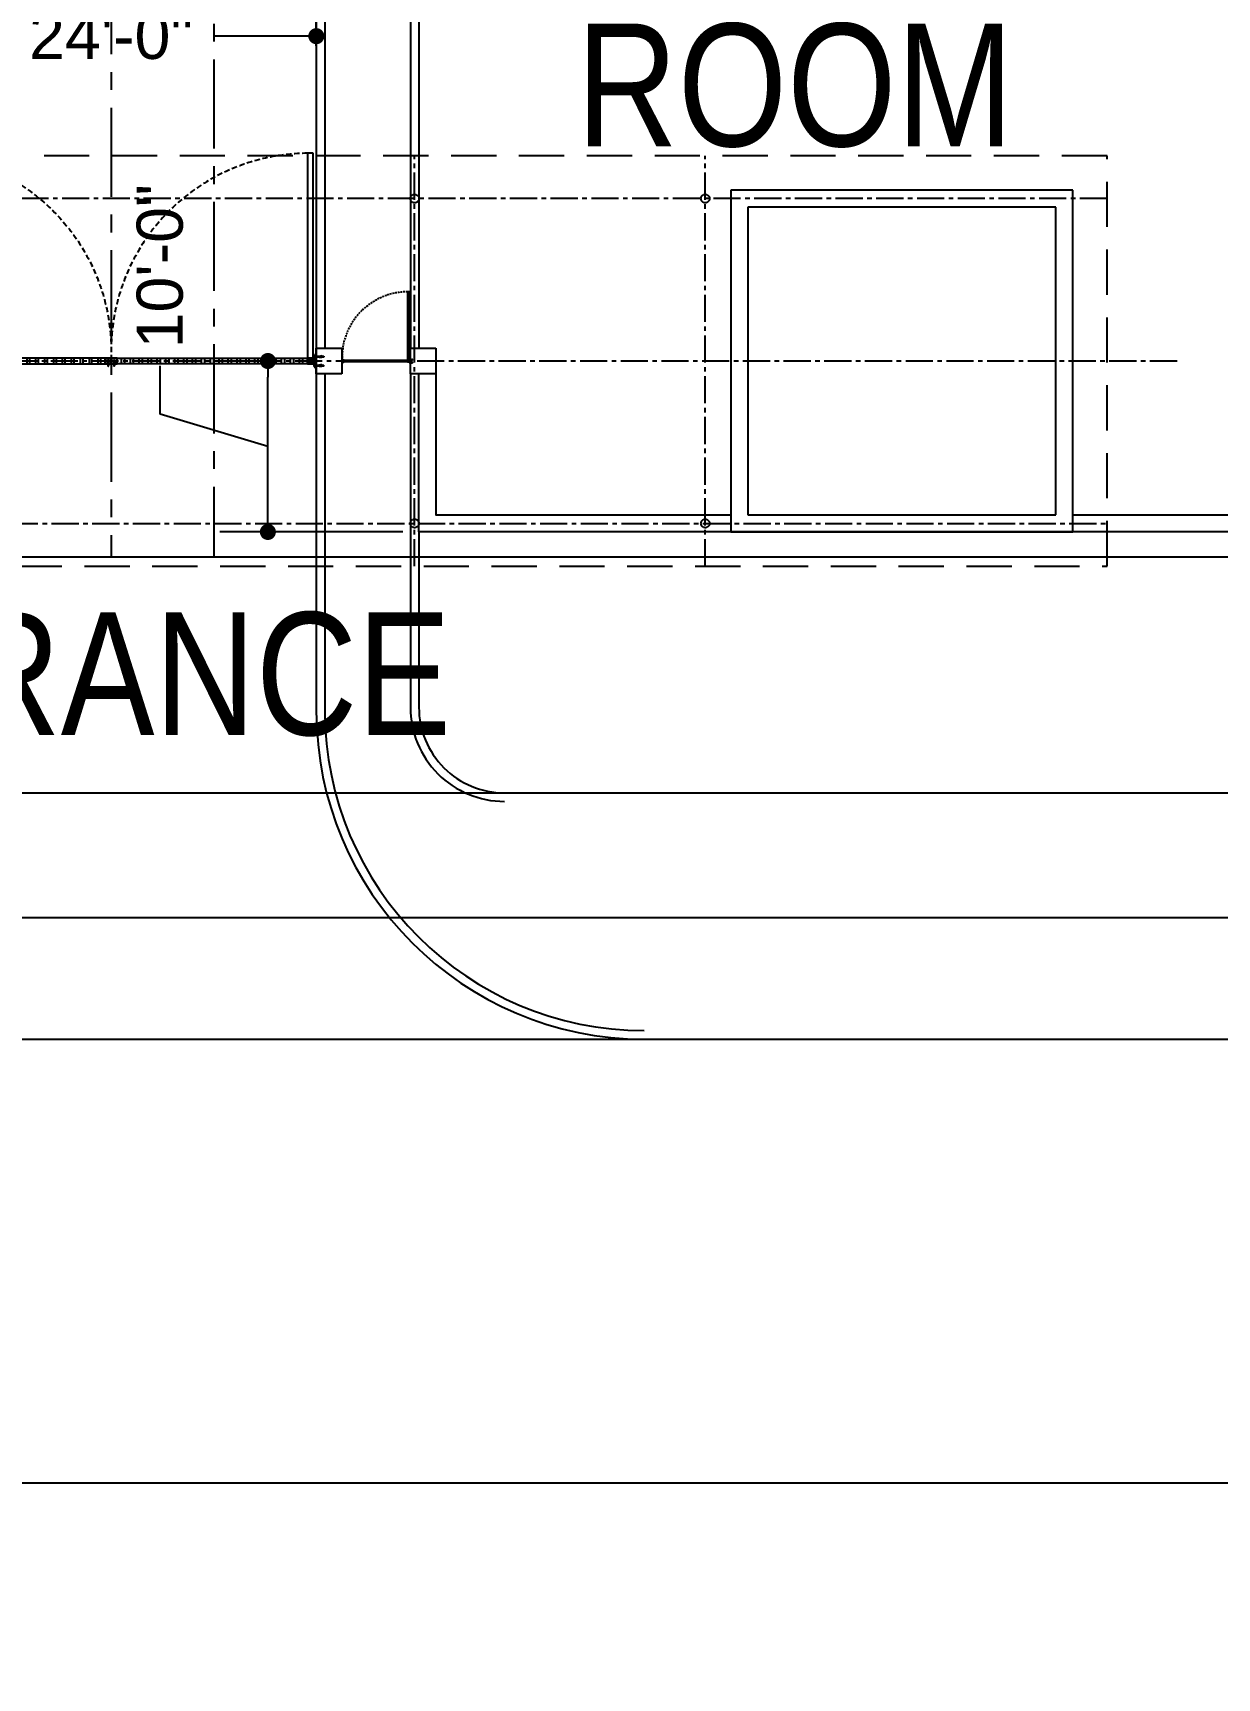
# Model space of a CAD drawing. Header units: inches. Extents: x -48022 to 80112, y -8164 to 5118.
# Drawn here: x 66264 to 67095, y -2683 to -1528 of the extents above; entities that cross this region are included whole.
import ezdxf

# ---------------------------------------------------------------- set-up
doc = ezdxf.new("R2010")
doc.units = ezdxf.units.IN
doc.header["$LTSCALE"] = 10
doc.header["$PDMODE"] = 32
for name, pattern in [('Amconstr', [9999, 9999, 0]), ('CENTER', [2, 1.25, -0.25, 0.25, -0.25]), ('CENTER2', [28.575, 19.05, -3.175, 3.175, -3.175]), ('HIDDEN', [9.525, 6.35, -3.175]), ('HIDDEN2', [0.1875, 0.125, -0.0625])]:
    doc.linetypes.add(name, pattern=pattern)
for name, color, linetype in [('03--GRID', 8, 'CENTER2'), ('1_DIM', 1, 'Continuous'), ('1_TEXT', 3, 'Continuous'), ('CKS_PROPERTY LINE', 5, 'Continuous'), ('F--BLOCKWALL-3', 4, 'Continuous'), ('MS GATE', 1, 'Continuous'), ('PLOT LINE', 3, 'Continuous'), ('ROAD CL', 251, 'CENTER'), ('roads & footpath', 161, 'Continuous')]:
    doc.layers.add(name, color=color, linetype=linetype)
doc.layers.add('07--DIM-3', color=3, linetype='Continuous', lineweight=35)
doc.styles.add('ARC_IMP 001 1_1', font='ARIALN.TTF', dxfattribs={"height": 0.078125})
doc.styles.get("Standard").update_dxf_attribs({"font": 'sanss___.ttf'})
doc.styles.add('TIME NEW', font='times.ttf')
doc.dimstyles.new('Copy of Dim 1-32', dxfattribs={"dimtxt": 120, "dimasz": 96, "dimexe": 96, "dimexo": 96, "dimgap": 24, "dimtad": 1, "dimdec": 0, "dimzin": 3, "dimdsep": 46, "dimlunit": 4, "dimtxsty": 'TIME NEW', "dimblk": 'ARCHTICK', "dimcen": 24, "dimdle": 96, "dimclrd": 1, "dimclre": 1, "dimclrt": 3, "dimadec": 0, "dimazin": 0, "dimtfac": 1, "dimtdec": 0, "dimtofl": 0, "dimtmove": 0, "dimatfit": 3, "dimfxl": 0, "dimtolj": 1, "dimtzin": 0, "dimarcsym": 0})
doc.dimstyles.new('STANDARD_WS', dxfattribs={"dimscale": 180, "dimtxt": 0.18, "dimasz": 0.0625, "dimexe": 0.1875, "dimexo": 0.0625, "dimgap": 0.09375, "dimtad": 0, "dimdec": 0, "dimzin": 3, "dimdsep": 46, "dimlunit": 4, "dimtxsty": 'Standard', "dimblk": 'DOT', "dimcen": 0.09375, "dimadec": 3, "dimazin": 0, "dimtfac": 1, "dimtdec": 0, "dimtofl": 0, "dimtmove": 1, "dimatfit": 3, "dimldrblk": 'CLOSED', "dimfxl": 0, "dimfrac": 2, "dimtolj": 1, "dimtzin": 3, "dimarcsym": 0})

# ---------------------------------------------------------------- blocks, each defined once
blk = doc.blocks.new('A$C20319cff')
at = {"layer": 'MS GATE'}
for p, q in [((5.2, 145.6), (6.2, 145.6)), ((147.1, 149.1), (147.2, 149)), ((147.2, 149), (147.1, 148.8))]:
    blk.add_line(p, q, dxfattribs=at)
for points in [[(6.2, 140.9), (6.2, 150.2), (5.2, 150.2), (5.2, 140.9)], [(6.2, 144), (6.2, 147.1), (11.4, 147.1), (11.4, 144)], [(7.3, 147.6), (7.3, 143.5), (11.4, 143.5), (11.4, 147.6)], [(148.9, 143.5), (7.3, 143.5), (7.3, 147.6), (148.9, 147.6)], [(7.3, 0), (11.4, 0), (11.4, 144), (7.3, 144)], [(8.5, 145.6), (8.5, 145.5), (8.4, 145.5), (8.4, 145.5), (8.4, 145.6), (8.4, 145.6), (8.4, 145.6), (8.5, 145.6)], [(8.5, 145.6), (8.5, 145.5), (8.4, 145.5), (8.4, 145.5), (8.4, 145.6), (8.4, 145.6), (8.4, 145.6), (8.5, 145.6)], [(8.7, 146.1), (8.7, 146), (8.6, 146), (8.6, 146), (8.5, 146.1), (8.6, 146.2), (8.6, 146.2), (8.7, 146.2)], [(8.7, 146.1), (8.7, 146.1), (8.6, 146), (8.6, 146.1), (8.5, 146.1), (8.6, 146.1), (8.6, 146.2), (8.7, 146.1)], [(8.7, 145), (8.7, 145), (8.6, 145), (8.6, 145), (8.5, 145), (8.6, 145.1), (8.6, 145.1), (8.7, 145.1)], [(8.7, 145), (8.7, 145), (8.6, 145), (8.6, 145), (8.5, 145), (8.6, 145.1), (8.7, 145.1)], [(9.1, 146.4), (9.1, 146.4), (9.1, 146.4), (9, 146.4), (9, 146.4), (9, 146.5), (9.1, 146.5), (9.1, 146.5)], [(9.1, 146.4), (9.1, 146.4), (9.1, 146.4), (9, 146.4), (9, 146.4), (9, 146.5), (9.1, 146.5), (9.1, 146.5)], [(9.1, 144.7), (9.1, 144.7), (9.1, 144.6), (9, 144.7), (9, 144.7), (9, 144.7), (9.1, 144.8), (9.1, 144.7)], [(9.1, 144.7), (9.1, 144.7), (9.1, 144.6), (9, 144.7), (9, 144.7), (9, 144.7), (9.1, 144.8), (9.1, 144.7)], [(9.7, 146.4), (9.7, 146.4), (9.6, 146.4), (9.6, 146.4), (9.6, 146.4), (9.6, 146.5), (9.6, 146.5), (9.7, 146.5)], [(9.7, 146.4), (9.7, 146.4), (9.6, 146.4), (9.6, 146.4), (9.6, 146.5), (9.6, 146.5), (9.7, 146.5)], [(9.7, 144.7), (9.7, 144.7), (9.6, 144.6), (9.6, 144.7), (9.6, 144.7), (9.6, 144.7), (9.6, 144.8), (9.7, 144.7)], [(9.7, 144.7), (9.7, 144.7), (9.6, 144.6), (9.6, 144.7), (9.6, 144.7), (9.6, 144.8), (9.7, 144.7)], [(10.2, 146.1), (10.1, 146), (10.1, 146), (10, 146), (10, 146.1), (10, 146.2), (10.1, 146.2), (10.1, 146.2)], [(10.2, 146.1), (10.1, 146.1), (10.1, 146), (10, 146.1), (10, 146.1), (10, 146.1), (10.1, 146.2), (10.1, 146.1)], [(10.2, 145), (10.1, 145), (10.1, 145), (10, 145), (10, 145), (10, 145.1), (10.1, 145.1), (10.1, 145.1)], [(10.2, 145), (10.1, 145), (10.1, 145), (10, 145), (10, 145), (10, 145.1), (10.1, 145.1)], [(10.3, 145.6), (10.3, 145.5), (10.3, 145.5), (10.2, 145.5), (10.2, 145.6), (10.2, 145.6), (10.3, 145.6), (10.3, 145.6)], [(10.3, 145.6), (10.3, 145.5), (10.3, 145.5), (10.2, 145.5), (10.2, 145.6), (10.2, 145.6), (10.3, 145.6), (10.3, 145.6)], [(14.9, 143.5), (14.9, 147.6), (17, 147.6), (17, 143.5)], [(21.2, 143.5), (21.2, 147.6), (23.2, 147.6), (23.2, 143.5)], [(27.4, 143.5), (27.4, 147.6), (29.5, 147.6), (29.5, 143.5)], [(33.6, 143.5), (33.6, 147.6), (35.7, 147.6), (35.7, 143.5)], [(39.9, 143.5), (39.9, 147.6), (42, 147.6), (42, 143.5)], [(46.1, 143.5), (46.1, 147.6), (48.2, 147.6), (48.2, 143.5)], [(52.4, 143.5), (52.4, 147.6), (54.4, 147.6), (54.4, 143.5)], [(58.6, 143.5), (58.6, 147.6), (60.7, 147.6), (60.7, 143.5)], [(64.8, 143.5), (64.8, 147.6), (66.9, 147.6), (66.9, 143.5)], [(71.1, 143.5), (71.1, 147.6), (73.2, 147.6), (73.2, 143.5)], [(77.3, 143.5), (77.3, 147.6), (79.4, 147.6), (79.4, 143.5)], [(83.6, 143.5), (83.6, 147.6), (85.6, 147.6), (85.6, 143.5)], [(89.8, 143.5), (89.8, 147.6), (91.9, 147.6), (91.9, 143.5)], [(96, 143.5), (96, 147.6), (98.1, 147.6), (98.1, 143.5)], [(102.3, 143.5), (102.3, 147.6), (104.3, 147.6), (104.3, 143.5)], [(108.5, 143.5), (108.5, 147.6), (110.6, 147.6), (110.6, 143.5)], [(114.7, 143.5), (114.7, 147.6), (116.8, 147.6), (116.8, 143.5)], [(121, 143.5), (121, 147.6), (123.1, 147.6), (123.1, 143.5)], [(127.2, 143.5), (127.2, 147.6), (129.3, 147.6), (129.3, 143.5)], [(133.5, 143.5), (133.5, 147.6), (135.5, 147.6), (135.5, 143.5)], [(139.7, 143.5), (139.7, 147.6), (141.8, 147.6), (141.8, 143.5)], [(144.8, 147.6), (144.8, 143.5), (148.9, 143.5), (148.9, 147.6)], [(145, 147.4), (145, 143.8), (148.7, 143.8), (148.7, 147.4)]]:
    blk.add_lwpolyline(points, close=True, dxfattribs=at)
for points in [[(1.3, 149), (0, 149), (0, 149)], [(0, 149), (0, 148.4), (0, 148.4)], [(1.3, 148.4), (0, 148.4), (0, 148.4)], [(1.3, 142.7), (0, 142.7), (0, 142.7)], [(0, 142.2), (0, 142.7), (0, 142.7)], [(1.3, 142.2), (0, 142.2), (0, 142.2)], [(1.3, 149.1), (1.3, 148.8), (1.3, 148.8)], [(2.3, 149.1), (1.3, 149.1), (1.3, 149.1)], [(1.3, 148.6), (2.3, 148.7), (1.3, 148.8)], [(1.3, 148.6), (1.3, 148.2), (2.3, 148.3)], [(1.3, 142.9), (1.3, 142.6), (1.3, 142.6)], [(2.3, 142.8), (1.3, 142.9), (1.3, 142.9)], [(1.3, 142.3), (2.3, 142.4), (1.3, 142.6)], [(1.3, 142.3), (1.3, 142), (2.3, 142.1)], [(3.3, 149.1), (3.3, 148.3), (2.3, 148.3)], [(3.3, 149.1), (2.3, 149.1), (2.3, 149.1)], [(3.3, 142.8), (3.3, 142.1), (2.3, 142.1)], [(3.3, 142.8), (2.3, 142.8), (2.3, 142.8)], [(5.2, 149), (3.3, 149), (3.3, 149)], [(5.2, 148.4), (3.3, 148.4), (3.3, 148.4)], [(5.2, 142.7), (3.3, 142.7), (3.3, 142.7)], [(5.2, 142.2), (3.3, 142.2), (3.3, 142.2)], [(6.2, 149.4), (6.8, 149.4), (6.8, 149.4)], [(6.2, 149), (6.2, 149.4), (6.2, 149.4)], [(6.8, 149), (6.2, 149), (6.2, 149)], [(6.2, 149), (6.8, 149), (6.8, 149)], [(6.8, 148.4), (6.2, 148.4), (6.2, 148.4)], [(6.2, 148), (6.2, 148.4), (6.2, 148.4)], [(6.2, 148.4), (6.8, 148.4), (6.8, 148.4)], [(6.2, 148), (6.8, 148), (6.8, 148)], [(6.2, 143.1), (6.2, 142.7), (6.2, 142.7)], [(6.2, 143.1), (6.8, 143.1), (6.8, 143.1)], [(6.8, 142.7), (6.2, 142.7), (6.2, 142.7)], [(6.2, 142.7), (6.8, 142.7), (6.8, 142.7)], [(6.8, 142.2), (6.2, 142.2), (6.2, 142.2)], [(6.2, 142.1), (6.8, 142.1), (6.8, 142.1)], [(6.2, 142.1), (6.2, 141.8), (6.2, 141.8)], [(6.2, 141.8), (6.8, 141.8), (6.8, 141.8)], [(6.4, 149), (6.4, 149), (6.4, 149)], [(6.4, 148.4), (6.4, 148.4), (6.4, 148.4)], [(6.4, 142.7), (6.4, 142.7), (6.4, 142.7)], [(6.4, 142.2), (6.4, 142.1), (6.4, 142.1)], [(6.8, 148), (6.8, 149.4), (6.8, 149.4)], [(7, 149), (6.8, 149), (6.8, 149)], [(7, 148.4), (6.8, 148.4), (6.8, 148.4)], [(6.8, 143.1), (6.8, 141.8), (6.8, 141.8)], [(7, 142.7), (6.8, 142.7), (6.8, 142.7)], [(7, 142.2), (6.8, 142.2), (6.8, 142.2)], [(7, 148.4), (7, 149), (7, 149)], [(7, 142.7), (7, 142.2), (7, 142.2)], [(7.3, 147.6), (7.3, 146.2), (7.3, 146.2)], [(9, 147.6), (7.3, 147.6), (7.3, 147.6)], [(7.3, 145.4), (7.3, 143.8), (7.3, 143.8)], [(7.3, 143), (7.3, 141.5), (7.3, 141.5)], [(7.3, 140.7), (7.3, 139.1), (7.3, 139.1)], [(7.3, 138.3), (7.3, 136.8), (7.3, 136.8)], [(11.4, 146.2), (11.4, 147.6), (9.7, 147.6)], [(11.4, 143.8), (11.4, 145.4), (11.4, 145.4)], [(11.4, 141.5), (11.4, 143), (11.4, 143)], [(11.4, 139.1), (11.4, 140.7), (11.4, 140.7)], [(11.4, 136.8), (11.4, 138.3), (11.4, 138.3)], [(146.3, 145.4), (146.2, 145.6), (146.3, 145.8)], [(147.1, 148.7), (146.7, 148.7), (146.7, 148.7)], [(146.7, 146.2), (146.7, 148.7), (146.7, 148.7)], [(147.1, 146.2), (147.1, 148.7), (147.1, 148.7)], [(147.4, 145.9), (147.5, 145.8), (147.5, 145.6)], [(147.5, 145.6), (147.5, 145.4), (147.4, 145.2)]]:
    blk.add_lwpolyline(points, dxfattribs=at)
at = {"layer": 'MS GATE', "linetype": 'HIDDEN2', "ltscale": 3}
blk.add_arc((10.5, 138.5), 138.5, 270.3689, 2.0689, dxfattribs=at)
at = {"layer": 'MS GATE'}
for points in [[(146.3, 145.8), (146.5, 146.3), (147.1, 146.4), (147.4, 145.9)], [(147.4, 145.2), (147.1, 144.8), (146.4, 144.9), (146.3, 145.4)], [(147.1, 148.8), (146.5, 148.3), (146.5, 149.6), (147.1, 149.1)]]:
    blk.add_open_spline(points, degree=3, dxfattribs=at)
blk = doc.blocks.new('admin enlclave road')
at = {"layer": 'CKS_PROPERTY LINE'}
blk.add_line((45070.291, -5312.261), (44591.253, -5378.101), dxfattribs=at)
at = {"layer": 'CKS_PROPERTY LINE', "color": 0, "lineweight": -3}
for points in [[(44503.351, -5420.285, -0.126728), (44591.997, -5383.981), (44858.55, -5347.345)], [(44503.534, -5422.333, -0.126876), (44592.269, -5385.962), (44858.727, -5349.339)], [(44504.2, -5429.811, -0.127418), (44593.263, -5393.194), (44859.376, -5356.619)]]:
    blk.add_lwpolyline(points, format="xyb", dxfattribs=at)
blk = doc.blocks.new('_ArchTick')
at = {"color": 0, "const_width": 0.15}
blk.add_lwpolyline([(-0.5, -0.5), (0.5, 0.5)], dxfattribs=at)
blk = doc.blocks.new('*D114')
at = {"layer": '07--DIM-3', "color": 1, "linetype": 'Amconstr', "lineweight": -2, "transparency": 16777216}
for p, q in [((59453.8, -1974.3), (59453.8, -2157.4)), ((70241.3, -1974.3), (70241.3, -2157.4)), ((59357.8, -2061.4), (70337.3, -2061.4))]:
    blk.add_line(p, q, dxfattribs=at)
at = {"layer": 'Defpoints', "color": 0, "linetype": 'Amconstr', "transparency": 16777216}
for p in [(59453.8, -1878.3), (70241.3, -1878.3), (70241.3, -2061.4)]:
    blk.add_point(p, dxfattribs=at)
at = {"layer": '07--DIM-3', "color": 1, "linetype": 'Amconstr', "lineweight": -2, "transparency": 16777216, "xscale": 96, "yscale": 96, "zscale": 96, "rotation": 180}
blk.add_blockref('_ArchTick', (59453.8, -2061.4), dxfattribs=at)
at = {"layer": '07--DIM-3', "color": 1, "linetype": 'Amconstr', "lineweight": -2, "transparency": 16777216, "xscale": 96, "yscale": 96, "zscale": 96}
blk.add_blockref('_ArchTick', (70241.3, -2061.4), dxfattribs=at)
at = {"layer": '07--DIM-3', "color": 3, "linetype": 'Amconstr', "lineweight": 25, "transparency": 16777216, "insert": (64847.5, -1976.2), "char_height": 120, "attachment_point": 5, "style": 'TIME NEW'}
blk.add_mtext('\\A1;899\'-0"', dxfattribs=at)
blk = doc.blocks.new('_Dot')
at = {"color": 0, "linetype": 'ByBlock', "lineweight": -2}
blk.add_line((-0.5, 0), (-1, 0), dxfattribs=at)
at = {"color": 0, "linetype": 'ByBlock', "const_width": 0.5}
blk.add_lwpolyline([(-0.25, 0, 1), (0.25, 0, 1)], format="xyb", close=True, dxfattribs=at)
blk = doc.blocks.new('*D142')
at = {"layer": '1_DIM', "color": 0, "lineweight": -2, "transparency": 16777216}
for p, q in [((66175.1, -1537.1), (66175.1, -1496.6)), ((66463.1, -1537.1), (66463.1, -1496.6)), ((66186.4, -1530.3), (66247.5, -1530.3)), ((66451.9, -1530.3), (66390.7, -1530.3))]:
    blk.add_line(p, q, dxfattribs=at)
at = {"layer": 'Defpoints', "color": 0, "transparency": 16777216}
for p in [(66463.1, -1530.3), (66175.1, -1548.4), (66463.1, -1548.4)]:
    blk.add_point(p, dxfattribs=at)
at = {"layer": '1_DIM', "color": 0, "lineweight": -2, "transparency": 16777216, "xscale": 11.25, "yscale": 11.25, "zscale": 11.25, "rotation": 180}
blk.add_blockref('_Dot', (66175.1, -1530.3), dxfattribs=at)
at = {"layer": '1_DIM', "color": 0, "lineweight": -2, "transparency": 16777216, "xscale": 11.25, "yscale": 11.25, "zscale": 11.25}
blk.add_blockref('_Dot', (66463.1, -1530.3), dxfattribs=at)
at = {"layer": '1_DIM', "color": 0, "transparency": 16777216, "insert": (66319.1, -1530.3), "char_height": 32.4, "attachment_point": 5}
blk.add_mtext('\\A1;24\'-0"', dxfattribs=at)
blk = doc.blocks.new('_Closed')
at = {"color": 0, "linetype": 'ByBlock', "lineweight": -2}
for p, q in [((-1, 0.17), (0, 0)), ((-1, 0.17), (-1, -0.17)), ((0, 0), (-1, -0.17)), ((0, 0), (-1, 0))]:
    blk.add_line(p, q, dxfattribs=at)
blk = doc.blocks.new('*D193')
at = {"layer": '1_DIM', "color": 0, "lineweight": -2, "transparency": 16777216}
for p, q in [((66353.4, -1795.6), (66353.4, -1761.8)), ((66431.8, -1758.3), (66395.4, -1758.3)), ((66429.1, -1867.1), (66429.1, -1769.6)), ((66429.1, -1818.3), (66353.4, -1795.6)), ((66523.9, -1878.3), (66395.4, -1878.3))]:
    blk.add_line(p, q, dxfattribs=at)
at = {"layer": 'Defpoints', "color": 0, "transparency": 16777216}
for p in [(66429.1, -1758.3), (66443, -1758.3), (66535.1, -1878.3)]:
    blk.add_point(p, dxfattribs=at)
at = {"layer": '1_DIM', "color": 0, "lineweight": -2, "transparency": 16777216, "xscale": 11.25, "yscale": 11.25, "zscale": 11.25}
for p, rotation in [((66429.1, -1758.3), 90), ((66429.1, -1878.3), 270)]:
    blk.add_blockref('_Dot', p, dxfattribs=dict(at, rotation=rotation))
at = {"layer": '1_DIM', "color": 0, "transparency": 16777216, "insert": (66353.4, -1691.8), "char_height": 32.4, "attachment_point": 5, "rotation": 90}
blk.add_mtext('\\A1;10\'-0"', dxfattribs=at)

msp = doc.modelspace()

# ---------------------------------------------------------------- linework, layer by layer
at = {"layer": '03--GRID', "ltscale": 0.1}
for p, q in [((66532.1, -1902.3), (66532.1, -1614.3)), ((66736.1, -1902.3), (66736.1, -1614.3)), ((67018.1, -1644.3), (65062.1, -1644.3)), ((67067.3, -1758.3), (66036.1, -1758.3))]:
    msp.add_line(p, q, dxfattribs=at)
msp.add_lwpolyline([(65077.1, -1872.3), (67018.1, -1872.3)], dxfattribs=at)
at = {"layer": 'F--BLOCKWALL-3', "linetype": 'HIDDEN', "lineweight": 25, "ltscale": 0.5}
msp.add_lwpolyline([(67018.1, -1614.3), (65062.1, -1614.3), (65062.1, -1902.3), (67018.1, -1902.3)], close=True, dxfattribs=at)
at = {"layer": 'F--BLOCKWALL-3', "linetype": 'Amconstr', "lineweight": 25}
for points in [[(66994.1, -1638.3), (66754.1, -1638.3), (66754.1, -1878.3), (66994.1, -1878.3)], [(66982.1, -1650.3), (66766.1, -1650.3), (66766.1, -1866.3), (66982.1, -1866.3)], [(66481.1, -1767.3), (66463.1, -1767.3), (66463.1, -1749.3), (66481.1, -1749.3)], [(66547.1, -1767.3), (66529.1, -1767.3), (66529.1, -1749.3), (66547.1, -1749.3)]]:
    msp.add_lwpolyline(points, close=True, dxfattribs=at)
for centre in [(66532.1, -1644.3), (66736.1, -1644.3), (66532.1, -1872.3), (66736.1, -1872.3)]:
    msp.add_circle(centre, 3, dxfattribs=at)
at = {"layer": 'PLOT LINE'}
msp.add_line((66994.1, -1866.3), (70231.9, -1866.3), dxfattribs=at)
for points in [[(71861.8, 4777.2), (70241.3, -1878.3), (66535.1, -1878.3), (66535.1, -1767.3)], [(66547.1, -1767.3), (66547.1, -1866.3), (66754.1, -1866.3)]]:
    msp.add_lwpolyline(points, dxfattribs=at)
at = {"layer": 'ROAD CL', "color": 1, "ltscale": 5}
msp.add_line((66319.1, -1080.5), (66319.1, -1896.1), dxfattribs=at)
msp.add_lwpolyline([(67767.3, -423.4, -0.345872), (67320.3, -774.5), (67063.9, -774.5, 0.265797), (66763.9, -946.1, -0.131615), (66573.6, -1133.4, 0.270065), (66391.1, -1446.6), (66391.1, -1896.1)], format="xyb", dxfattribs=at)
at = {"layer": 'roads & footpath'}
for points in [[(70515, -703.4), (70357.6, -665.1), (70352.4, -686.6, -0.284068), (70130.8, -905.1), (70130.8, -1104.5), (67694.8, -1104.5), (67694.8, -912.5), (67091.3, -912.5, 0.282433), (66945.1, -1002.3, -0.165098), (66622.3, -1317.7, 0.2887), (66529.1, -1465.6), (66529.1, -1749.3)], [(70513.6, -709.2), (70362, -672.3), (70358.2, -688, -0.279786), (70136.8, -909.8), (70136.8, -1110.5), (67688.8, -1110.5), (67688.8, -918.5), (67091.3, -918.5, 0.282433), (66950.4, -1005, -0.165098), (66624.9, -1323.1, 0.2887), (66535.1, -1465.6), (66535.1, -1749.3)], [(70513.6, -709.2), (70362, -672.3), (70358.2, -688, -0.279786), (70136.8, -909.8), (70136.8, -1110.5), (67688.8, -1110.5), (67688.8, -918.5), (67091.3, -918.5, 0.282433), (66950.4, -1005, -0.165098), (66624.9, -1323.1, 0.2887), (66535.1, -1465.6), (66535.1, -1749.3)], [(66463.1, -1465.6), (66463.1, -2004, 0.414091), (66693.3, -2234.3)], [(66469.1, -1767.3), (66469.1, -2004, 0.414091), (66693.3, -2228.3)], [(66529.1, -1767.3), (66529.1, -2001.4, 0.414214), (66595.1, -2067.4, 0.414091)], [(66535.1, -1878.3), (66535.1, -2001.4, 0.414214), (66595.1, -2061.4)]]:
    msp.add_lwpolyline(points, format="xyb", dxfattribs=at)
msp.add_lwpolyline([(66469.1, -1465.6), (66469.1, -1749.3)], dxfattribs=at)

# ---------------------------------------------------------------- block references
at = {"layer": 'MS GATE', "linetype": 'Amconstr', "lineweight": 25, "xscale": 42.66674600251998, "yscale": 42.66674600251998, "zscale": 42.66674600251998, "rotation": 352.174150691152}
msp.add_blockref('admin enlclave road', (-1794383.5, 484490.8), dxfattribs=at)
at = {"layer": 'MS GATE'}
for p, xscale, yscale, zscale, rotation in [((66169.9, -1612.5), -1.001736874494447, 1.001736874494447, 1.001736874494447, 179.9967209606094), ((66468.3, -1612.5), 1.001736874494447, 1.001736874494447, 1.001736874494447, 180.0032790393906), ((66530.9, -1709.7), 0.3339130475163297, 0.3339130475163297, 0.3339130475163297, 179.9937842552487)]:
    msp.add_blockref('A$C20319cff', p, dxfattribs=dict(at, xscale=xscale, yscale=yscale, zscale=zscale, rotation=rotation))

# ---------------------------------------------------------------- texts
at = {"layer": '1_TEXT', "lineweight": -3, "style": 'ARC_IMP 001 1_1'}
msp.add_text('ENTRANCE', height=86.07, dxfattribs=at).set_placement((66015.5, -2020.8))
at = {"layer": '1_TEXT', "lineweight": -3, "insert": (66645.7, -1378), "char_height": 86.07, "width": 362.034, "attachment_point": 1, "style": 'ARC_IMP 001 1_1'}
msp.add_mtext('GUARD ROOM', dxfattribs=at)

# ---------------------------------------------------------------- dimensions: what is measured, and where the dimension line sits
at = {"layer": '07--DIM-3', "linetype": 'Amconstr', "lineweight": 25}
dim = msp.add_aligned_dim(p1=(59453.78, -1878.3032), p2=(70241.3178, -1878.305), distance=-183.0788, dimstyle='Copy of Dim 1-32', dxfattribs=at)
dim.commit()
dim.dimension.update_dxf_attribs({"geometry": '*D114', "text_midpoint": (64847.5489, -1976.1726)})
at = {"layer": '1_DIM'}
dim = msp.add_linear_dim(base=(66463.1, -1530.3), p1=(66175.1, -1548.4), p2=(66463.1, -1548.4), dimstyle='STANDARD_WS', dxfattribs=at)
dim.commit()
dim.dimension.update_dxf_attribs({"geometry": '*D142', "text_midpoint": (66319.1, -1530.3)})
dim = msp.add_linear_dim(base=(66429.1, -1758.3), p1=(66535.1, -1878.3), p2=(66443, -1758.3), angle=90, dimstyle='STANDARD_WS', dxfattribs=at)
dim.commit()
dim.dimension.update_dxf_attribs({"geometry": '*D193', "text_midpoint": (66353.4, -1745)})

doc.saveas('drawing.dxf')
